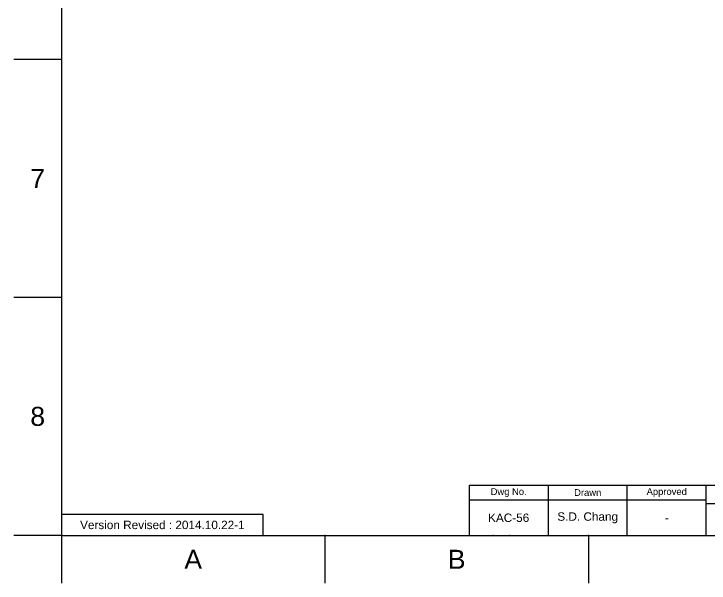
# Model space of a CAD drawing. Header units: millimetres. Extents: x 3663 to 4713, y -1 to 1484.
# Drawn here: x 3663 to 4180, y -1 to 422 of the extents above; entities that cross this region are included whole.
import ezdxf

# ---------------------------------------------------------------- set-up
doc = ezdxf.new("R2010")
doc.units = ezdxf.units.MM
doc.header["$LTSCALE"] = 0.1
doc.layers.add('FORM', color=7, linetype='Continuous')
doc.layers.add('TEXT', color=2, linetype='Continuous')
doc.styles.get("Standard").update_dxf_attribs({"font": 'arial.ttf'})

msp = doc.modelspace()

# ---------------------------------------------------------------- linework, layer by layer
for p, q in [((3698.388, 1448.705), (3698.388, 34.564)), ((3698.388, 388.099), (3663.034, 388.099)), ((3698.388, 211.331), (3663.034, 211.331)), ((3698.388, 34.564), (3663.034, 34.564)), ((3698.388, 34.564), (4677.681, 34.564)), ((3698.388, 34.564), (3698.388, -0.79)), ((3894.247, 34.564), (3894.247, -0.79)), ((4090.105, 34.564), (4090.105, -0.79))]:
    msp.add_line(p, q)
for p in [(3698.388, 388.099), (3698.388, 211.331), (3894.247, 34.564), (4019.247, 34.564), (4031.747, 34.564), (4090.105, 34.564)]:
    msp.add_point(p)
at = {"layer": 'FORM'}
for p, q in [((4001.431, 72.064), (4677.681, 72.064)), ((4001.431, 72.064), (4001.431, 34.564)), ((4060.181, 72.064), (4060.181, 34.564)), ((4118.931, 34.564), (4118.931, 72.064)), ((4177.681, 34.564), (4177.681, 72.064)), ((4177.681, 60.814), (4001.431, 60.814)), ((4177.681, 58.314), (4527.681, 58.314))]:
    msp.add_line(p, q, dxfattribs=at)
msp.add_lwpolyline([(3698.388, 34.564), (3848.388, 34.564), (3848.388, 50.189), (3698.388, 50.189)], close=True, dxfattribs=at)
at = {"layer": 'TEXT'}
msp.add_point((4118.931, 60.814), dxfattribs=at)

# ---------------------------------------------------------------- texts
at = {"char_height": 14.141, "attachment_point": 5}
for s, width, insert in [('7', 50, (3680.711, 299.715)), ('8', 50, (3680.711, 122.948)), ('A', 10, (3796.317, 16.887)), ('B', 10, (3992.176, 16.887))]:
    msp.add_mtext_dynamic_manual_height_columns(s, width=width, gutter_width=12.5, heights=[0], dxfattribs=dict(at, insert=insert))
at = {"layer": 'TEXT', "attachment_point": 5}
for s, width, insert, char_height in [('Dwg No.', 44.23608, (4030.806, 66.439), 5), ('Drawn', 23.5, (4089.556, 66.439), 5), ('Approved', 23.5, (4148.306, 66.439), 5), ('S.D. Chang', 46.41405, (4089.556, 47.689), 6.25), ('KAC-56', 23.5, (4030.806, 47.689), 6.25), ('-', 23.5, (4148.306, 47.689), 6.25), ('Version Revised : 2014.10.22-1', 147.99027, (3773.388, 42.376), 6.25)]:
    msp.add_mtext_dynamic_manual_height_columns(s, width=width, gutter_width=12.5, heights=[0], dxfattribs=dict(at, insert=insert, char_height=char_height))

doc.saveas('drawing.dxf')
